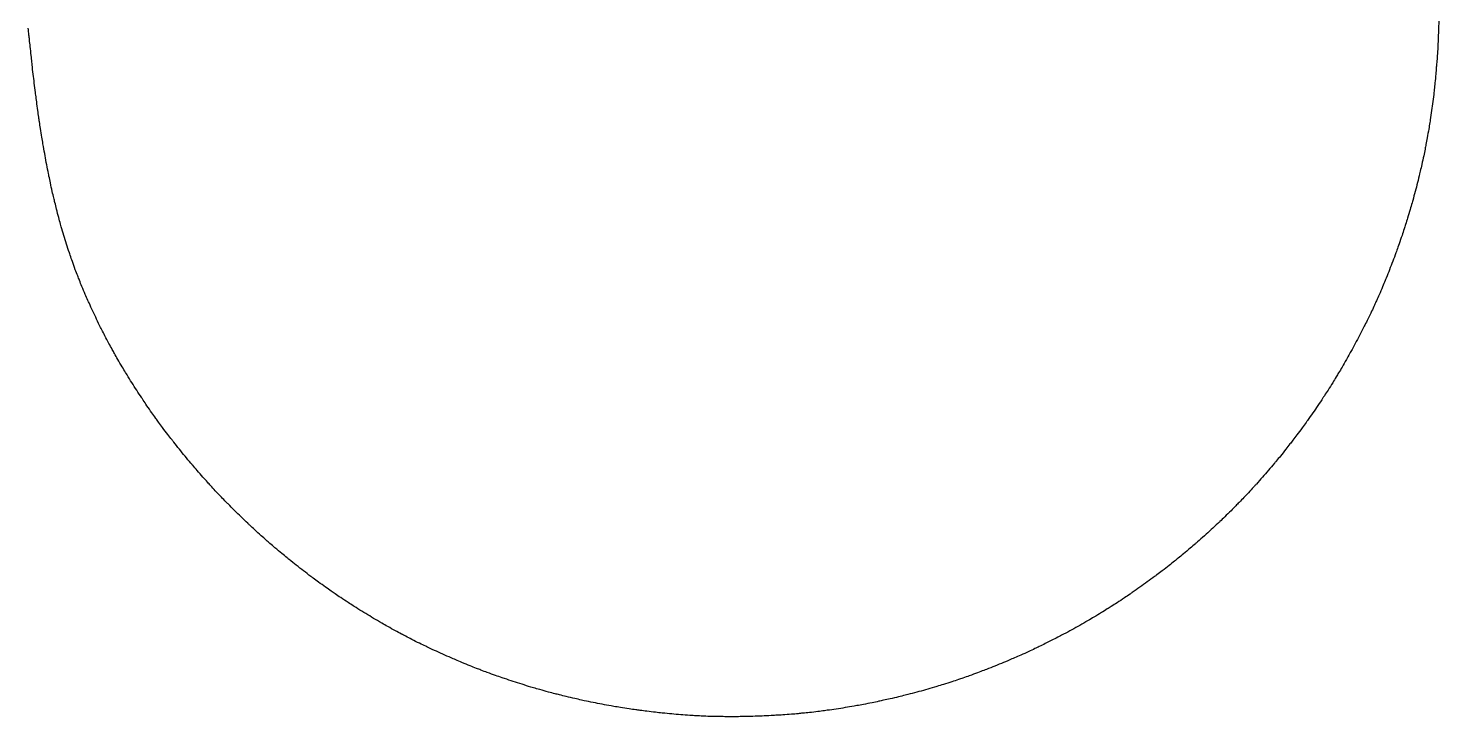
# Model space of a CAD drawing. Extents: x -49 to 228, y 26 to 250.
# Drawn here: x 79.571 to 82.563, y 153.377 to 154.836 of the extents above; entities that cross this region are included whole.
import ezdxf

# ---------------------------------------------------------------- set-up
doc = ezdxf.new("R2010")
doc.units = 0
doc.layers.add('Ebene_1', color=7, linetype='CONTINUOUS')

msp = doc.modelspace()

# ---------------------------------------------------------------- linework, layer by layer
at = {"layer": 'Ebene_1', "color": 1}
for points in [[(79.572665, 154.821828), (79.572136, 154.826617), (79.571607, 154.831432), (79.571077, 154.836221)], [(82.562372, 154.836174), (82.562179, 154.829665), (82.561843, 154.823183), (82.561578, 154.816674)], [(82.562901, 154.85562), (82.562811, 154.849138), (82.562684, 154.842656), (82.562372, 154.836174)], [(79.573723, 154.811747), (79.573459, 154.815107), (79.57293, 154.818468), (79.572665, 154.821828)], [(79.575311, 154.797354), (79.574782, 154.802143), (79.574252, 154.806958), (79.573723, 154.811747)], [(79.577427, 154.778701), (79.576634, 154.784918), (79.576105, 154.791136), (79.575311, 154.797354)], [(82.561372, 154.810906), (82.561195, 154.806117), (82.561107, 154.801301), (82.560843, 154.796513)], [(82.561578, 154.816674), (82.561509, 154.814822), (82.561443, 154.812837), (82.561372, 154.810906)], [(79.579015, 154.764334), (79.578486, 154.769123), (79.577957, 154.773912), (79.577427, 154.778701)], [(82.559784, 154.777806), (82.55952, 154.773018), (82.558991, 154.768255), (82.558461, 154.763466)], [(82.560843, 154.796513), (82.560578, 154.790268), (82.560313, 154.784024), (82.559784, 154.777806)], [(79.579544, 154.758566), (79.57933, 154.760418), (79.579015, 154.762402), (79.579015, 154.764334)], [(79.581661, 154.739146), (79.580867, 154.745628), (79.580073, 154.752084), (79.579544, 154.758566)], [(79.584042, 154.719752), (79.583248, 154.726207), (79.582455, 154.73269), (79.581661, 154.739146)], [(82.556609, 154.739019), (82.55608, 154.732801), (82.555286, 154.726583), (82.554757, 154.720392)], [(82.557668, 154.753412), (82.557403, 154.748623), (82.556874, 154.743808), (82.556609, 154.739019)], [(82.558461, 154.763466), (82.558197, 154.760106), (82.557932, 154.756772), (82.557668, 154.753412)], [(79.586423, 154.700331), (79.58563, 154.706813), (79.584836, 154.713269), (79.584042, 154.719752)], [(82.554757, 154.720392), (82.554228, 154.715603), (82.553699, 154.71084), (82.55317, 154.706051)], [(79.587217, 154.694643), (79.586974, 154.696495), (79.586688, 154.698426), (79.586423, 154.700331)], [(79.589069, 154.680408), (79.58854, 154.685144), (79.587746, 154.689907), (79.587217, 154.694643)], [(79.59145, 154.661861), (79.590657, 154.668026), (79.589863, 154.674217), (79.589069, 154.680408)], [(82.550259, 154.681022), (82.549466, 154.674593), (82.548407, 154.668163), (82.547613, 154.661734)], [(82.552641, 154.70031), (82.551847, 154.693881), (82.551053, 154.687451), (82.550259, 154.681022)], [(82.55317, 154.706051), (82.552958, 154.704199), (82.552641, 154.702215), (82.552641, 154.70031)], [(79.593567, 154.647706), (79.592773, 154.652415), (79.592244, 154.657151), (79.59145, 154.661861)], [(79.59489, 154.637757), (79.594361, 154.641065), (79.593832, 154.644372), (79.593567, 154.647706)], [(82.547613, 154.661734), (82.54682, 154.655304), (82.545761, 154.648875), (82.54473, 154.642446)], [(79.597007, 154.623549), (79.596213, 154.628285), (79.595684, 154.633021), (79.59489, 154.637757)], [(79.59997, 154.605081), (79.598912, 154.611246), (79.597853, 154.617384), (79.597007, 154.623549)], [(82.541555, 154.622523), (82.540496, 154.616358), (82.539438, 154.610193), (82.53838, 154.604028)], [(82.543936, 154.636757), (82.543142, 154.632021), (82.542348, 154.627285), (82.541555, 154.622523)], [(82.54473, 154.642446), (82.544465, 154.640594), (82.5442, 154.638662), (82.543936, 154.636757)], [(79.602351, 154.5909), (79.601557, 154.595636), (79.600764, 154.600345), (79.59997, 154.605081)], [(79.60341, 154.585237), (79.603145, 154.58709), (79.60288, 154.589021), (79.602351, 154.5909)], [(82.535575, 154.589926), (82.535046, 154.586645), (82.534252, 154.583338), (82.533723, 154.58003)], [(82.53838, 154.604028), (82.537586, 154.599319), (82.536527, 154.594609), (82.535575, 154.589926)], [(79.606823, 154.566135), (79.605764, 154.572485), (79.604441, 154.578861), (79.60341, 154.585237)], [(79.610395, 154.547058), (79.609072, 154.553408), (79.608013, 154.559758), (79.606823, 154.566135)], [(82.530971, 154.565875), (82.529648, 154.559763), (82.528272, 154.553678), (82.52687, 154.547619)], [(82.533723, 154.58003), (82.532929, 154.575294), (82.531871, 154.570585), (82.530971, 154.565875)], [(79.614099, 154.528008), (79.612776, 154.534358), (79.611717, 154.540708), (79.610395, 154.547058)], [(79.615157, 154.522399), (79.614892, 154.524251), (79.614363, 154.52613), (79.614099, 154.528008)], [(82.522293, 154.52796), (82.520705, 154.521663), (82.51925, 154.515366), (82.517689, 154.509069)], [(82.523616, 154.53357), (82.523087, 154.531718), (82.522822, 154.529813), (82.522293, 154.52796)], [(82.52687, 154.547619), (82.525812, 154.542936), (82.524753, 154.538253), (82.523616, 154.53357)], [(79.618094, 154.508429), (79.617036, 154.513086), (79.616242, 154.517742), (79.615157, 154.522399)], [(79.622036, 154.490305), (79.620713, 154.496337), (79.619364, 154.502396), (79.618094, 154.508429)], [(82.517689, 154.509069), (82.516102, 154.502772), (82.514488, 154.496501), (82.512821, 154.490231)], [(79.62537, 154.476441), (79.624312, 154.481071), (79.622989, 154.485675), (79.622036, 154.490305)], [(79.627751, 154.466731), (79.626957, 154.469958), (79.626164, 154.473213), (79.62537, 154.476441)], [(82.507688, 154.471445), (82.507159, 154.469593), (82.50663, 154.467741), (82.5061, 154.465889)], [(82.512821, 154.490231), (82.511233, 154.48396), (82.509434, 154.47769), (82.507688, 154.471445)], [(79.631085, 154.452866), (79.630027, 154.45747), (79.628968, 154.462127), (79.627751, 154.466731)], [(79.635874, 154.434928), (79.634286, 154.440907), (79.632593, 154.44686), (79.631085, 154.452866)], [(82.502132, 154.452025), (82.50028, 154.446019), (82.498666, 154.440013), (82.496813, 154.434033)], [(82.5061, 154.465889), (82.504777, 154.461259), (82.503455, 154.456655), (82.502132, 154.452025)], [(79.639684, 154.421143), (79.638361, 154.42572), (79.637038, 154.430324), (79.635874, 154.434928)], [(79.641271, 154.41564), (79.640742, 154.417492), (79.640213, 154.419317), (79.639684, 154.421143)], [(79.646669, 154.397172), (79.644817, 154.40331), (79.643018, 154.409475), (79.641271, 154.41564)], [(82.489299, 154.41075), (82.487712, 154.406173), (82.486389, 154.401595), (82.484881, 154.397045)], [(82.492395, 154.420328), (82.491337, 154.417126), (82.490278, 154.413925), (82.489299, 154.41075)], [(82.496813, 154.434033), (82.495491, 154.429456), (82.493877, 154.424905), (82.492395, 154.420328)], [(79.652384, 154.378757), (79.650532, 154.384868), (79.648547, 154.391007), (79.646669, 154.397172)], [(79.658363, 154.360447), (79.656247, 154.366533), (79.654315, 154.372645), (79.652384, 154.378757)], [(82.478716, 154.379344), (82.477128, 154.37482), (82.475488, 154.370295), (82.473848, 154.365771)], [(82.484881, 154.397045), (82.483029, 154.391118), (82.480833, 154.385218), (82.478716, 154.379344)], [(79.660216, 154.355103), (79.659686, 154.356955), (79.658893, 154.358648), (79.658363, 154.360447)], [(79.664846, 154.341768), (79.663258, 154.346213), (79.66175, 154.350658), (79.660216, 154.355103)], [(82.471996, 154.360347), (82.469879, 154.354341), (82.467577, 154.348335), (82.465302, 154.342355)], [(82.473848, 154.365771), (82.473318, 154.363919), (82.472525, 154.362146), (82.471996, 154.360347)], [(79.671011, 154.324464), (79.668894, 154.330206), (79.666857, 154.336), (79.664846, 154.341768)], [(79.67617, 154.311341), (79.674318, 154.315706), (79.672677, 154.320072), (79.671011, 154.324464)], [(82.458396, 154.324469), (82.456015, 154.318516), (82.453686, 154.31259), (82.451252, 154.306689)], [(82.465302, 154.342355), (82.46292, 154.336376), (82.460724, 154.330423), (82.458396, 154.324469)], [(79.679768, 154.302133), (79.678445, 154.305202), (79.677387, 154.308272), (79.67617, 154.311341)], [(79.684928, 154.288957), (79.683076, 154.293323), (79.681462, 154.297741), (79.679768, 154.302133)], [(79.692124, 154.272077), (79.689743, 154.277686), (79.68723, 154.283295), (79.684928, 154.288957)], [(82.449136, 154.301451), (82.447283, 154.297085), (82.445484, 154.292719), (82.443659, 154.288354)], [(82.451252, 154.306689), (82.450458, 154.304837), (82.449929, 154.303197), (82.449136, 154.301451)], [(79.697813, 154.259138), (79.695961, 154.263451), (79.694029, 154.267764), (79.692124, 154.272077)], [(79.700194, 154.253979), (79.6994, 154.255831), (79.698607, 154.257419), (79.697813, 154.259138)], [(82.436383, 154.271394), (82.434531, 154.267055), (82.432467, 154.262742), (82.430482, 154.258429)], [(82.443659, 154.288354), (82.441277, 154.282692), (82.43887, 154.277003), (82.436383, 154.271394)], [(79.708079, 154.23657), (79.705406, 154.242337), (79.702787, 154.248158), (79.700194, 154.253979)], [(79.716228, 154.219319), (79.713476, 154.22506), (79.710751, 154.230802), (79.708079, 154.23657)], [(82.420481, 154.236469), (82.417835, 154.230886), (82.41511, 154.225383), (82.412385, 154.21988)], [(82.426355, 154.249381), (82.424503, 154.245068), (82.422492, 154.240755), (82.420481, 154.236469)], [(82.430482, 154.258429), (82.42916, 154.255413), (82.427731, 154.252397), (82.426355, 154.249381)], [(79.724642, 154.202174), (79.721784, 154.207862), (79.719006, 154.213577), (79.716228, 154.219319)], [(79.727287, 154.197094), (79.726494, 154.198681), (79.7257, 154.20048), (79.724642, 154.202174)], [(82.403442, 154.202047), (82.400585, 154.196332), (82.397674, 154.190643), (82.394711, 154.184981)], [(82.406088, 154.207127), (82.405294, 154.205539), (82.4045, 154.20374), (82.403442, 154.202047)], [(82.412385, 154.21988), (82.410268, 154.21562), (82.408178, 154.211386), (82.406088, 154.207127)], [(79.733743, 154.18442), (79.731627, 154.188653), (79.729431, 154.19286), (79.727287, 154.197094)], [(79.742289, 154.168042), (79.739352, 154.173466), (79.736548, 154.178943), (79.733743, 154.18442)], [(82.394711, 154.184981), (82.391774, 154.179319), (82.388784, 154.173657), (82.385741, 154.168021)], [(79.749221, 154.155554), (79.74684, 154.159708), (79.744565, 154.163862), (79.742289, 154.168042)], [(79.754063, 154.146823), (79.752476, 154.149733), (79.750835, 154.152644), (79.749221, 154.155554)], [(79.760942, 154.134361), (79.758561, 154.138488), (79.756339, 154.142642), (79.754063, 154.146823)], [(82.373809, 154.146193), (82.371427, 154.142066), (82.369205, 154.137938), (82.366877, 154.133811)], [(82.37656, 154.151167), (82.375767, 154.14958), (82.374708, 154.14786), (82.373809, 154.146193)], [(82.385741, 154.168021), (82.382725, 154.162386), (82.379656, 154.156776), (82.37656, 154.151167)], [(79.770362, 154.11846), (79.767187, 154.123751), (79.763985, 154.129016), (79.760942, 154.134361)], [(79.777717, 154.106262), (79.775336, 154.11031), (79.772822, 154.114385), (79.770362, 154.11846)], [(82.357748, 154.117803), (82.355367, 154.113702), (82.352854, 154.109654), (82.350393, 154.10558)], [(82.366877, 154.133811), (82.36386, 154.12844), (82.360871, 154.123095), (82.357748, 154.117803)], [(79.78068, 154.101394), (79.779622, 154.102981), (79.778828, 154.104648), (79.777717, 154.106262)], [(79.790787, 154.085069), (79.787374, 154.090493), (79.784014, 154.095943), (79.78068, 154.101394)], [(79.801133, 154.068877), (79.79764, 154.074248), (79.794201, 154.079645), (79.790787, 154.085069)], [(82.337905, 154.084889), (82.334677, 154.07965), (82.331317, 154.074491), (82.327983, 154.069332)], [(82.34526, 154.09706), (82.342879, 154.092985), (82.340418, 154.088937), (82.337905, 154.084889)], [(82.350393, 154.10558), (82.348541, 154.102749), (82.346953, 154.099891), (82.34526, 154.09706)], [(79.811716, 154.05279), (79.808144, 154.058135), (79.804625, 154.063479), (79.801133, 154.068877)], [(79.814891, 154.048054), (79.813833, 154.049641), (79.812774, 154.051202), (79.811716, 154.05279)], [(82.317135, 154.05261), (82.313642, 154.047265), (82.310097, 154.041947), (82.306499, 154.036656)], [(82.320257, 154.057373), (82.319199, 154.055785), (82.31814, 154.054198), (82.317135, 154.05261)], [(82.327983, 154.069332), (82.325337, 154.065363), (82.32285, 154.061368), (82.320257, 154.057373)], [(79.822908, 154.036253), (79.820236, 154.040196), (79.817563, 154.044112), (79.814891, 154.048054)], [(79.833465, 154.020987), (79.829893, 154.026041), (79.8264, 154.031147), (79.822908, 154.036253)], [(79.841826, 154.009398), (79.839021, 154.013261), (79.836216, 154.017098), (79.833465, 154.020987)], [(82.295651, 154.020834), (82.292, 154.015568), (82.288322, 154.01033), (82.284618, 154.005144)], [(82.306499, 154.036656), (82.302927, 154.031364), (82.299302, 154.026099), (82.295651, 154.020834)], [(79.847673, 154.001302), (79.845821, 154.004001), (79.843783, 154.0067), (79.841826, 154.009398)], [(79.85606, 153.989766), (79.853229, 153.993576), (79.850451, 153.997439), (79.847673, 154.001302)], [(79.867331, 153.975002), (79.863548, 153.979897), (79.859764, 153.984792), (79.85606, 153.989766)], [(82.28131, 154.00054), (82.278532, 153.996704), (82.275754, 153.992894), (82.273002, 153.989057)], [(82.284618, 154.005144), (82.283559, 154.003556), (82.282501, 154.002075), (82.28131, 154.00054)], [(79.876089, 153.963705), (79.873152, 153.967462), (79.870242, 153.971219), (79.867331, 153.975002)], [(79.879608, 153.959207), (79.87855, 153.960794), (79.877227, 153.962197), (79.876089, 153.963705)], [(82.253397, 153.962943), (82.25128, 153.960297), (82.249322, 153.957704), (82.247311, 153.955085)], [(82.262102, 153.974188), (82.259244, 153.970404), (82.256307, 153.9667), (82.253397, 153.962943)], [(82.273002, 153.989057), (82.269404, 153.984083), (82.265806, 153.979082), (82.262102, 153.974188)], [(79.89162, 153.944099), (79.887598, 153.9491), (79.883577, 153.954153), (79.879608, 153.959207)], [(79.903791, 153.92915), (79.899716, 153.934124), (79.895642, 153.939098), (79.89162, 153.944099)], [(82.226991, 153.929446), (82.223975, 153.925795), (82.220985, 153.922118), (82.217943, 153.918466)], [(82.238633, 153.94384), (82.234823, 153.938998), (82.230907, 153.934235), (82.226991, 153.929446)], [(82.247311, 153.955085), (82.244427, 153.951328), (82.24157, 153.94757), (82.238633, 153.94384)], [(79.916147, 153.914307), (79.911993, 153.919228), (79.907866, 153.924176), (79.903791, 153.92915)], [(79.919904, 153.909915), (79.918581, 153.911502), (79.917523, 153.912852), (79.916147, 153.914307)], [(79.929323, 153.898961), (79.926175, 153.902612), (79.923053, 153.906264), (79.919904, 153.909915)], [(82.214318, 153.914101), (82.210164, 153.909126), (82.205931, 153.904205), (82.201697, 153.899284)], [(82.217943, 153.918466), (82.21662, 153.916879), (82.215561, 153.915556), (82.214318, 153.914101)], [(79.941626, 153.884806), (79.937472, 153.889463), (79.933398, 153.894225), (79.929323, 153.898961)], [(79.951363, 153.87409), (79.948109, 153.877662), (79.944828, 153.881208), (79.941626, 153.884806)], [(79.958163, 153.866603), (79.955782, 153.868984), (79.953638, 153.871603), (79.951363, 153.87409)], [(82.17598, 153.870127), (82.174657, 153.868804), (82.173334, 153.867269), (82.17209, 153.865841)], [(82.188918, 153.884626), (82.184632, 153.879758), (82.180345, 153.874942), (82.17598, 153.870127)], [(82.201697, 153.899284), (82.197464, 153.894363), (82.193204, 153.889468), (82.188918, 153.884626)], [(79.967847, 153.85594), (79.964566, 153.859459), (79.961364, 153.863031), (79.958163, 153.866603)], [(79.980864, 153.842367), (79.976498, 153.846865), (79.972106, 153.851363), (79.967847, 153.85594)], [(79.990918, 153.831995), (79.987558, 153.835461), (79.984224, 153.838927), (79.980864, 153.842367)], [(82.149574, 153.841473), (82.146241, 153.838006), (82.142854, 153.83462), (82.139494, 153.831207)], [(82.162327, 153.855204), (82.158094, 153.850601), (82.153887, 153.845997), (82.149574, 153.841473)], [(82.17209, 153.865841), (82.168862, 153.862295), (82.165582, 153.85875), (82.162327, 153.855204)], [(79.99494, 153.827868), (79.993617, 153.829191), (79.992241, 153.830619), (79.990918, 153.831995)], [(80.008725, 153.814056), (80.004095, 153.818634), (79.999491, 153.823211), (79.99494, 153.827868)], [(80.022668, 153.800404), (80.018012, 153.804928), (80.013355, 153.809506), (80.008725, 153.814056)], [(82.122322, 153.813691), (82.117904, 153.809273), (82.113406, 153.80496), (82.108908, 153.800621)], [(82.132429, 153.82401), (82.129069, 153.82057), (82.125735, 153.817104), (82.122322, 153.813691)], [(82.139494, 153.831207), (82.137112, 153.828825), (82.134784, 153.826418), (82.132429, 153.82401)], [(80.036771, 153.78691), (80.032035, 153.791382), (80.027351, 153.79588), (80.022668, 153.800404)], [(80.040951, 153.782968), (80.039628, 153.784291), (80.038146, 153.785614), (80.036771, 153.78691)], [(80.051455, 153.773178), (80.047936, 153.776433), (80.044443, 153.779713), (80.040951, 153.782968)], [(82.094303, 153.786677), (82.089593, 153.782232), (82.084831, 153.777814), (82.080042, 153.773448)], [(82.098483, 153.790646), (82.09716, 153.789323), (82.095705, 153.788), (82.094303, 153.786677)], [(82.108908, 153.800621), (82.105442, 153.797287), (82.101976, 153.793953), (82.098483, 153.790646)], [(80.06524, 153.760531), (80.060583, 153.764685), (80.056032, 153.768945), (80.051455, 153.773178)], [(80.076088, 153.751059), (80.072463, 153.754208), (80.068838, 153.75733), (80.06524, 153.760531)], [(80.083681, 153.744418), (80.081035, 153.746535), (80.078628, 153.748863), (80.076088, 153.751059)], [(82.065648, 153.760378), (82.060833, 153.756039), (82.055991, 153.751726), (82.051096, 153.74744)], [(82.080042, 153.773448), (82.075253, 153.769056), (82.070464, 153.76469), (82.065648, 153.760378)], [(80.094503, 153.734893), (80.090851, 153.738015), (80.08728, 153.741243), (80.083681, 153.744418)], [(80.108896, 153.722907), (80.104081, 153.726876), (80.099239, 153.730845), (80.094503, 153.734893)], [(80.120061, 153.713779), (80.116331, 153.716822), (80.112627, 153.719865), (80.108896, 153.722907)], [(82.021516, 153.722119), (82.017812, 153.71905), (82.014081, 153.71606), (82.010324, 153.713044)], [(82.03583, 153.734263), (82.031094, 153.730189), (82.026331, 153.726114), (82.021516, 153.722119)], [(82.046757, 153.743656), (82.043132, 153.740508), (82.039481, 153.737385), (82.03583, 153.734263)], [(82.051096, 153.74744), (82.049773, 153.746117), (82.048212, 153.744794), (82.046757, 153.743656)], [(80.124533, 153.710155), (80.122945, 153.711477), (80.121543, 153.712536), (80.120061, 153.713779)], [(80.139693, 153.698037), (80.134613, 153.702058), (80.12956, 153.706106), (80.124533, 153.710155)], [(80.155013, 153.686104), (80.14988, 153.690046), (80.144773, 153.694015), (80.139693, 153.698037)], [(81.991221, 153.697645), (81.986326, 153.693782), (81.981352, 153.689999), (81.976378, 153.686241)], [(82.002466, 153.706694), (81.998735, 153.703651), (81.995005, 153.700608), (81.991221, 153.697645)], [(82.010324, 153.713044), (82.007678, 153.710927), (82.005085, 153.70881), (82.002466, 153.706694)], [(80.170491, 153.674383), (80.165305, 153.678272), (80.160146, 153.682162), (80.155013, 153.686104)], [(80.175121, 153.670943), (80.173534, 153.672002), (80.172052, 153.673325), (80.170491, 153.674383)], [(80.18671, 153.662397), (80.182847, 153.665255), (80.178984, 153.668086), (80.175121, 153.670943)], [(80.201871, 153.651417), (80.196764, 153.655015), (80.191737, 153.658693), (80.18671, 153.662397)], [(81.944575, 153.662561), (81.939336, 153.658751), (81.934045, 153.654968), (81.928753, 153.651237)], [(81.960238, 153.674124), (81.955026, 153.670261), (81.949814, 153.666371), (81.944575, 153.662561)], [(81.964869, 153.677563), (81.963281, 153.676505), (81.9618, 153.675182), (81.960238, 153.674124)], [(81.976378, 153.686241), (81.972542, 153.683331), (81.968732, 153.680447), (81.964869, 153.677563)], [(80.213697, 153.643268), (80.209755, 153.645967), (80.205786, 153.648665), (80.201871, 153.651417)], [(80.221979, 153.637553), (80.219227, 153.639405), (80.216449, 153.641389), (80.213697, 153.643268)], [(80.233832, 153.629351), (80.229837, 153.63205), (80.225921, 153.634801), (80.221979, 153.637553)], [(81.908036, 153.63687), (81.904067, 153.634171), (81.900099, 153.631473), (81.896103, 153.628774)], [(81.912799, 153.640125), (81.911211, 153.639066), (81.909624, 153.638008), (81.908036, 153.63687)], [(81.928753, 153.651237), (81.923461, 153.647506), (81.918117, 153.643802), (81.912799, 153.640125)], [(80.249469, 153.619138), (80.24423, 153.622498), (80.238992, 153.625858), (80.233832, 153.629351)], [(80.261561, 153.611386), (80.257512, 153.614031), (80.253491, 153.616571), (80.249469, 153.619138)], [(80.266402, 153.60829), (80.264815, 153.609348), (80.263175, 153.610407), (80.261561, 153.611386)], [(80.282886, 153.598024), (80.277356, 153.601411), (80.271879, 153.604824), (80.266402, 153.60829)], [(81.85975, 153.605305), (81.855702, 153.60266), (81.85168, 153.600146), (81.847579, 153.597633)], [(81.868269, 153.610676), (81.865412, 153.608824), (81.862581, 153.607105), (81.85975, 153.605305)], [(81.880493, 153.618376), (81.876445, 153.61573), (81.87237, 153.613243), (81.868269, 153.610676)], [(81.896103, 153.628774), (81.890918, 153.625281), (81.885758, 153.621763), (81.880493, 153.618376)], [(80.299502, 153.58797), (80.293946, 153.591304), (80.288389, 153.594637), (80.282886, 153.598024)], [(80.31625, 153.578101), (80.310641, 153.581355), (80.305058, 153.584636), (80.299502, 153.58797)], [(80.321251, 153.575217), (80.319663, 153.576275), (80.317917, 153.577069), (80.31625, 153.578101)], [(80.333765, 153.5681), (80.329585, 153.570481), (80.325431, 153.572836), (80.321251, 153.575217)], [(81.814056, 153.577815), (81.808447, 153.574561), (81.802785, 153.571386), (81.797123, 153.568211)], [(81.819057, 153.580726), (81.817469, 153.579667), (81.815723, 153.578874), (81.814056, 153.577815)], [(81.831492, 153.588028), (81.827338, 153.585647), (81.823211, 153.58316), (81.819057, 153.580726)], [(81.847579, 153.597633), (81.842261, 153.594352), (81.836863, 153.591177), (81.831492, 153.588028)], [(80.35009, 153.558972), (80.344613, 153.561935), (80.339189, 153.565004), (80.333765, 153.5681)], [(80.362817, 153.552251), (80.358557, 153.554368), (80.354297, 153.556696), (80.35009, 153.558972)], [(80.371733, 153.547568), (80.36877, 153.549156), (80.365806, 153.550717), (80.362817, 153.552251)], [(80.38446, 153.540848), (80.3802, 153.542964), (80.375966, 153.545293), (80.371733, 153.547568)], [(80.401261, 153.532513), (80.395651, 153.535265), (80.390016, 153.53799), (80.38446, 153.540848)], [(81.757832, 153.546965), (81.753546, 153.544848), (81.749286, 153.542546), (81.745, 153.54035)], [(81.762939, 153.549637), (81.761351, 153.548843), (81.759526, 153.547785), (81.757832, 153.546965)], [(81.780084, 153.558818), (81.774395, 153.555723), (81.76868, 153.552653), (81.762939, 153.549637)], [(81.797123, 153.568211), (81.791461, 153.565062), (81.785799, 153.561914), (81.780084, 153.558818)], [(80.414199, 153.526216), (80.409886, 153.528333), (80.405573, 153.530397), (80.401261, 153.532513)], [(80.419385, 153.523835), (80.417532, 153.524629), (80.415918, 153.525422), (80.414199, 153.526216)], [(80.437006, 153.51558), (80.431106, 153.518305), (80.425232, 153.52103), (80.419385, 153.523835)], [(80.454706, 153.507563), (80.44878, 153.510209), (80.44288, 153.512881), (80.437006, 153.51558)], [(81.693195, 153.515109), (81.687532, 153.512463), (81.681791, 153.509976), (81.676076, 153.507463)], [(81.706212, 153.5213), (81.701873, 153.519184), (81.69756, 153.51712), (81.693195, 153.515109)], [(81.715314, 153.525639), (81.712271, 153.524316), (81.709255, 153.522755), (81.706212, 153.5213)], [(81.728278, 153.531831), (81.723992, 153.529714), (81.719653, 153.527677), (81.715314, 153.525639)], [(81.745, 153.54035), (81.739444, 153.537466), (81.733887, 153.534609), (81.728278, 153.531831)], [(80.472486, 153.499784), (80.46656, 153.50243), (80.460633, 153.504944), (80.454706, 153.507563)], [(80.477778, 153.497403), (80.475926, 153.498197), (80.474233, 153.498991), (80.472486, 153.499784)], [(80.49106, 153.491767), (80.486642, 153.49362), (80.482197, 153.495498), (80.477778, 153.497403)], [(80.50839, 153.484571), (80.50257, 153.486952), (80.496828, 153.489307), (80.49106, 153.491767)], [(80.521884, 153.479411), (80.517386, 153.480999), (80.512888, 153.482798), (80.50839, 153.484571)], [(81.621625, 153.484338), (81.615619, 153.481957), (81.609586, 153.479549), (81.603527, 153.477247)], [(81.639643, 153.491693), (81.633663, 153.489312), (81.627657, 153.486746), (81.621625, 153.484338)], [(81.657582, 153.499313), (81.651628, 153.496668), (81.645649, 153.494207), (81.639643, 153.491693)], [(81.662873, 153.501695), (81.661021, 153.500901), (81.659354, 153.500107), (81.657582, 153.499313)], [(81.676076, 153.507463), (81.671684, 153.50561), (81.667265, 153.5036), (81.662873, 153.501695)], [(80.531303, 153.475787), (80.528181, 153.47711), (80.525033, 153.478168), (80.521884, 153.479411)], [(80.544718, 153.470574), (80.54022, 153.472162), (80.535775, 153.47404), (80.531303, 153.475787)], [(80.562392, 153.46433), (80.556492, 153.466447), (80.550565, 153.468405), (80.544718, 153.470574)], [(80.576018, 153.459594), (80.571467, 153.461182), (80.566943, 153.462743), (80.562392, 153.46433)], [(80.581468, 153.457742), (80.579616, 153.458271), (80.577817, 153.459065), (80.576018, 153.459594)], [(80.59991, 153.451551), (80.593745, 153.453667), (80.587607, 153.455652), (80.581468, 153.457742)], [(80.618431, 153.445624), (80.612239, 153.447476), (80.606075, 153.449513), (80.59991, 153.451551)], [(81.530211, 153.450921), (81.524285, 153.449069), (81.518305, 153.447164), (81.512325, 153.445338)], [(81.543864, 153.455631), (81.539313, 153.454043), (81.534788, 153.452429), (81.530211, 153.450921)], [(81.553415, 153.458911), (81.55024, 153.457853), (81.547039, 153.456795), (81.543864, 153.455631)], [(81.567068, 153.463568), (81.562543, 153.461981), (81.557966, 153.460446), (81.553415, 153.458911)], [(81.584636, 153.47005), (81.578789, 153.467934), (81.572941, 153.465632), (81.567068, 153.463568)], [(81.59813, 153.47513), (81.593632, 153.473543), (81.589134, 153.471744), (81.584636, 153.47005)], [(81.603527, 153.477247), (81.601675, 153.476453), (81.599929, 153.475924), (81.59813, 153.47513)], [(80.637031, 153.439936), (80.630813, 153.441788), (80.624622, 153.443693), (80.618431, 153.445624)], [(80.642561, 153.438348), (80.640708, 153.438877), (80.638883, 153.439406), (80.637031, 153.439936)], [(80.656425, 153.434326), (80.651795, 153.435649), (80.647191, 153.436999), (80.642561, 153.438348)], [(80.674496, 153.42922), (80.668463, 153.430807), (80.662431, 153.43258), (80.656425, 153.434326)], [(80.688439, 153.425622), (80.683783, 153.42668), (80.679126, 153.428003), (80.674496, 153.42922)], [(80.698202, 153.42324), (80.694948, 153.424034), (80.691694, 153.424828), (80.688439, 153.425622)], [(80.712199, 153.419668), (80.707516, 153.420727), (80.702859, 153.42205), (80.698202, 153.42324)], [(81.431204, 153.422584), (81.426547, 153.421526), (81.421891, 153.420203), (81.417234, 153.419118)], [(81.436787, 153.423907), (81.434935, 153.423378), (81.433083, 153.422849), (81.431204, 153.422584)], [(81.455599, 153.428881), (81.449355, 153.427294), (81.443084, 153.425495), (81.436787, 153.423907)], [(81.474358, 153.434094), (81.468113, 153.432241), (81.461843, 153.430601), (81.455599, 153.428881)], [(81.493064, 153.439544), (81.486846, 153.437692), (81.480602, 153.435866), (81.474358, 153.434094)], [(81.498567, 153.441131), (81.496715, 153.440602), (81.494889, 153.440073), (81.493064, 153.439544)], [(81.512325, 153.445338), (81.507748, 153.444015), (81.503144, 153.442534), (81.498567, 153.441131)], [(80.730482, 153.415435), (80.72437, 153.416758), (80.718284, 153.41816), (80.712199, 153.419668)], [(80.744584, 153.412287), (80.739874, 153.413345), (80.735191, 153.414403), (80.730482, 153.415435)], [(80.75022, 153.410964), (80.748367, 153.411493), (80.746462, 153.411757), (80.744584, 153.412287)], [(80.76927, 153.406995), (80.76292, 153.408318), (80.75657, 153.409641), (80.75022, 153.410964)], [(80.788346, 153.403291), (80.78197, 153.404614), (80.77562, 153.405672), (80.76927, 153.406995)], [(80.807502, 153.399825), (80.801125, 153.400883), (80.794722, 153.402206), (80.788346, 153.403291)], [(80.813111, 153.398766), (80.811259, 153.399031), (80.80938, 153.399296), (80.807502, 153.399825)], [(80.827134, 153.396385), (80.822451, 153.397179), (80.817794, 153.397973), (80.813111, 153.398766)], [(80.84539, 153.393448), (80.839305, 153.394242), (80.833219, 153.3953), (80.827134, 153.396385)], [(80.859492, 153.391596), (80.854783, 153.392125), (80.850073, 153.392919), (80.84539, 153.393448)], [(80.869335, 153.390273), (80.866054, 153.390802), (80.862773, 153.391067), (80.859492, 153.391596)], [(81.28489, 153.393215), (81.278566, 153.392157), (81.272242, 153.391363), (81.265892, 153.390517)], [(81.303807, 153.396152), (81.29751, 153.395094), (81.291187, 153.394036), (81.28489, 153.393215)], [(81.322698, 153.399354), (81.316401, 153.398295), (81.310104, 153.397237), (81.303807, 153.396152)], [(81.328387, 153.400412), (81.326535, 153.400148), (81.324603, 153.399618), (81.322698, 153.399354)], [(81.342595, 153.403058), (81.337859, 153.402264), (81.333123, 153.401206), (81.328387, 153.400412)], [(81.36101, 153.406524), (81.354898, 153.405201), (81.348733, 153.404143), (81.342595, 153.403058)], [(81.37506, 153.409567), (81.370376, 153.408508), (81.365693, 153.40745), (81.36101, 153.406524)], [(81.384902, 153.411683), (81.381621, 153.41089), (81.37834, 153.41036), (81.37506, 153.409567)], [(81.399004, 153.414726), (81.394321, 153.413668), (81.389612, 153.412609), (81.384902, 153.411683)], [(81.417234, 153.419118), (81.411175, 153.417531), (81.40509, 153.416102), (81.399004, 153.414726)], [(80.883384, 153.388421), (80.878701, 153.38895), (80.874018, 153.389744), (80.869335, 153.390273)], [(80.901746, 153.386305), (80.895635, 153.386834), (80.889496, 153.387627), (80.883384, 153.388421)], [(80.915875, 153.384717), (80.911166, 153.385246), (80.906456, 153.385775), (80.901746, 153.386305)], [(80.921537, 153.384188), (80.919685, 153.384373), (80.917754, 153.384452), (80.915875, 153.384717)], [(80.940667, 153.382336), (80.93429, 153.382865), (80.927914, 153.383394), (80.921537, 153.384188)], [(80.959796, 153.380748), (80.95342, 153.381277), (80.947043, 153.381807), (80.940667, 153.382336)], [(80.978899, 153.379425), (80.972522, 153.37969), (80.966146, 153.380219), (80.959796, 153.380748)], [(80.984561, 153.379161), (80.982709, 153.379259), (80.980777, 153.379362), (80.978899, 153.379425)], [(80.998743, 153.378367), (80.994007, 153.37861), (80.989271, 153.378896), (80.984561, 153.379161)], [(81.017211, 153.377573), (81.011046, 153.377745), (81.004907, 153.378102), (80.998743, 153.378367)], [(81.031419, 153.377343), (81.026683, 153.377409), (81.021947, 153.377441), (81.017211, 153.377573)], [(81.041367, 153.377163), (81.03806, 153.377237), (81.034752, 153.377298), (81.031419, 153.377343)], [(81.055549, 153.376899), (81.050813, 153.376946), (81.046103, 153.377078), (81.041367, 153.377163)], [(81.074043, 153.376999), (81.067878, 153.376922), (81.061713, 153.376838), (81.055549, 153.376899)], [(81.088278, 153.377187), (81.083542, 153.37711), (81.078806, 153.377057), (81.074043, 153.376999)], [(81.093966, 153.377288), (81.092114, 153.377253), (81.090183, 153.377219), (81.088278, 153.377187)], [(81.113122, 153.377817), (81.106746, 153.377624), (81.100369, 153.377552), (81.093966, 153.377288)], [(81.132278, 153.37861), (81.125901, 153.378346), (81.119498, 153.378081), (81.113122, 153.377817)], [(81.151407, 153.379669), (81.145031, 153.379404), (81.138654, 153.378875), (81.132278, 153.37861)], [(81.157096, 153.379933), (81.155244, 153.379817), (81.153312, 153.379706), (81.151407, 153.379669)], [(81.171304, 153.380727), (81.166568, 153.380463), (81.161832, 153.380198), (81.157096, 153.379933)], [(81.189719, 153.38205), (81.183581, 153.381521), (81.177442, 153.381256), (81.171304, 153.380727)], [(81.203848, 153.383373), (81.199138, 153.382844), (81.194428, 153.382315), (81.189719, 153.38205)], [(81.213743, 153.384431), (81.210436, 153.384167), (81.207155, 153.383902), (81.203848, 153.383373)], [(81.227898, 153.385754), (81.223189, 153.385225), (81.218479, 153.384696), (81.213743, 153.384431)], [(81.246207, 153.387871), (81.240096, 153.387077), (81.23401, 153.386283), (81.227898, 153.385754)], [(81.260283, 153.389723), (81.2556, 153.389194), (81.250891, 153.3884), (81.246207, 153.387871)], [(81.265892, 153.390517), (81.26404, 153.390265), (81.262135, 153.389988), (81.260283, 153.389723)]]:
    msp.add_open_spline(points, degree=3, dxfattribs=at)

doc.saveas('drawing.dxf')
